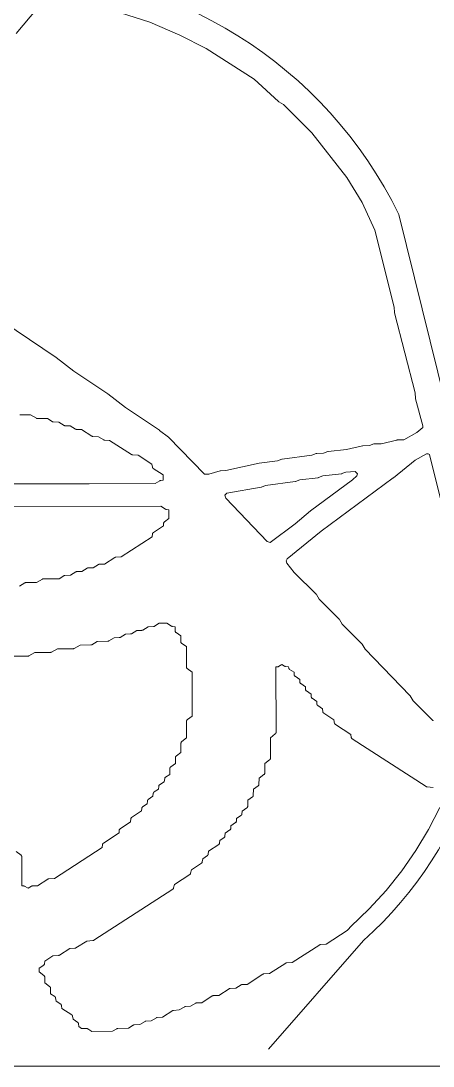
# Model space of a CAD drawing. Header units: inches. Extents: x 36 to 81.4, y 17.3 to 55.9.
# Drawn here: x 60.43 to 65.81, y 17.31 to 30.96 of the extents above; entities that cross this region are included whole.
import ezdxf

# ---------------------------------------------------------------- set-up
doc = ezdxf.new("R2010")
doc.units = ezdxf.units.IN
doc.layers.add('01_ORIGINAL_CAD', color=7, linetype='Continuous', lineweight=20)
doc.layers.add('03_ADDED_AREAS_SAME_COMPOSITION', color=7, linetype='Continuous', lineweight=15)

msp = doc.modelspace()

# ---------------------------------------------------------------- linework, layer by layer
at = {"layer": '01_ORIGINAL_CAD'}
msp.add_line((71.442, 17.312), (36.248, 17.312), dxfattribs=at)
msp.add_lwpolyline([(53.65, 30.945, -0.14301), (60.243, 31.63, -0.286424), (65.36, 28.431), (66.481, 23.89, -0.272091), (64.9, 18.954), (63.661, 17.533)], format="xyb", dxfattribs=at)
at = {"layer": '03_ADDED_AREAS_SAME_COMPOSITION'}
for points in [[(60.366, 30.792), (60.732, 31.232)], [(61.631, 31.091), (62.11, 30.94), (62.502, 30.771), (62.844, 30.599), (63.474, 30.196), (63.791, 29.905), (63.795, 29.902), (63.856, 29.865), (64.223, 29.498), (64.68, 28.914), (64.881, 28.587), (65.048, 28.225), (65.299, 27.22), (65.303, 27.152), (65.303, 27.149), (65.303, 27.147), (65.573, 26.1), (65.578, 26.027), (65.578, 26.024), (65.578, 26.022), (65.673, 25.672), (65.672, 25.648), (65.596, 25.582), (65.424, 25.488), (65.34, 25.486), (65.335, 25.485), (65.128, 25.438), (65.04, 25.436), (65.038, 25.435), (65.035, 25.435), (65.032, 25.434), (64.976, 25.413), (64.89, 25.411), (64.885, 25.41), (64.677, 25.363), (64.438, 25.335), (64.435, 25.335), (64.432, 25.334), (64.376, 25.313), (64.29, 25.311), (64.288, 25.31), (64.285, 25.31), (64.282, 25.309), (64.225, 25.288), (63.838, 25.235), (63.835, 25.235), (63.832, 25.234), (63.775, 25.213), (63.538, 25.185), (63.536, 25.185), (63.103, 25.088), (63.034, 25.084), (63.031, 25.084), (63.028, 25.083), (62.882, 25.039), (62.823, 25.039), (62.356, 25.521), (62.353, 25.524), (62.238, 25.612), (62.237, 25.613), (61.794, 25.909), (61.563, 26.087), (61.562, 26.088), (61.119, 26.384), (60.888, 26.562), (60.887, 26.563), (60.194, 27.034)], [(60.412, 25.816), (60.552, 25.814), (60.63, 25.77), (60.633, 25.768), (60.636, 25.767), (60.639, 25.767), (60.642, 25.767), (60.774, 25.766), (60.836, 25.727), (60.838, 25.725), (60.841, 25.724), (60.844, 25.723), (60.847, 25.723), (60.921, 25.719), (60.991, 25.676), (60.994, 25.675), (60.997, 25.674), (61, 25.673), (61.003, 25.673), (61.069, 25.671), (61.139, 25.629), (61.142, 25.627), (61.145, 25.626), (61.148, 25.626), (61.151, 25.625), (61.217, 25.623), (61.353, 25.536), (61.356, 25.535), (61.359, 25.534), (61.362, 25.533), (61.365, 25.532), (61.439, 25.528), (61.509, 25.486), (61.511, 25.484), (61.514, 25.483), (61.518, 25.483), (61.521, 25.482), (61.586, 25.48), (61.871, 25.298), (61.873, 25.296), (61.876, 25.295), (61.879, 25.294), (61.883, 25.294), (61.956, 25.29), (62.138, 25.172), (62.144, 25.132), (62.144, 25.129), (62.145, 25.126), (62.147, 25.124), (62.148, 25.121), (62.15, 25.119), (62.152, 25.117), (62.155, 25.115), (62.285, 25.031), (62.285, 24.962), (62.252, 24.959), (62.249, 24.958), (62.246, 24.958), (62.244, 24.957), (62.241, 24.955), (62.179, 24.916), (61.318, 24.915), (56.395, 24.913)], [(65.807, 21.819), (65.806, 21.822), (65.804, 21.824), (65.547, 22.081), (65.507, 22.144), (65.506, 22.147), (65.504, 22.149), (64.922, 22.755), (64.882, 22.819), (64.881, 22.822), (64.879, 22.824), (64.622, 23.081), (64.585, 23.142), (64.583, 23.144), (64.581, 23.147), (64.322, 23.406), (64.285, 23.467), (64.283, 23.469), (64.281, 23.472), (63.996, 23.757), (63.9, 23.877), (63.888, 23.908), (63.902, 23.936), (64.345, 24.296), (65.288, 24.993), (65.289, 24.993), (65.573, 25.223), (65.723, 25.307), (65.744, 25.307), (65.758, 25.298), (66.198, 23.525)], [(56.469, 24.619), (62.254, 24.622), (62.316, 24.582), (62.318, 24.581), (62.321, 24.58), (62.324, 24.579), (62.327, 24.579), (62.36, 24.576), (62.36, 24.459), (62.3, 24.418), (62.298, 24.416), (62.296, 24.413), (62.294, 24.411), (62.292, 24.408), (62.291, 24.405), (62.29, 24.402), (62.29, 24.399), (62.287, 24.364), (62.157, 24.28), (62.155, 24.278), (62.153, 24.276), (62.151, 24.273), (62.149, 24.271), (62.148, 24.268), (62.147, 24.265), (62.146, 24.262), (62.141, 24.222), (61.738, 23.961), (61.665, 23.957), (61.662, 23.956), (61.659, 23.956), (61.656, 23.954), (61.653, 23.953), (61.517, 23.866), (61.452, 23.864), (61.449, 23.863), (61.446, 23.863), (61.443, 23.862), (61.44, 23.86), (61.37, 23.818), (61.304, 23.816), (61.301, 23.816), (61.298, 23.815), (61.295, 23.814), (61.292, 23.812), (61.223, 23.77), (61.157, 23.768), (61.154, 23.768), (61.15, 23.767), (61.147, 23.766), (61.145, 23.764), (61.075, 23.722), (61.001, 23.718), (60.998, 23.717), (60.995, 23.717), (60.992, 23.715), (60.989, 23.714), (60.928, 23.675), (60.723, 23.674), (60.719, 23.674), (60.716, 23.673), (60.713, 23.672), (60.71, 23.671), (60.633, 23.627), (60.493, 23.625), (60.49, 23.624), (60.486, 23.624), (60.483, 23.623), (60.48, 23.621), (60.411, 23.579)], [(60.093, 22.664), (60.52, 22.665), (60.524, 22.665), (60.527, 22.666), (60.53, 22.667), (60.533, 22.668), (60.61, 22.712), (60.816, 22.713), (60.819, 22.713), (60.822, 22.714), (60.825, 22.715), (60.828, 22.716), (60.905, 22.76), (61.111, 22.761), (61.114, 22.761), (61.117, 22.762), (61.12, 22.763), (61.123, 22.764), (61.2, 22.808), (61.34, 22.81), (61.344, 22.81), (61.347, 22.811), (61.35, 22.812), (61.353, 22.814), (61.422, 22.856), (61.562, 22.858), (61.565, 22.858), (61.568, 22.859), (61.571, 22.86), (61.574, 22.862), (61.644, 22.904), (61.71, 22.906), (61.713, 22.906), (61.716, 22.907), (61.719, 22.908), (61.722, 22.909), (61.791, 22.952), (61.857, 22.954), (61.86, 22.954), (61.864, 22.955), (61.867, 22.956), (61.87, 22.957), (61.939, 22.999), (62.005, 23.001), (62.008, 23.002), (62.011, 23.002), (62.014, 23.003), (62.017, 23.005), (62.087, 23.047), (62.16, 23.052), (62.163, 23.052), (62.167, 23.053), (62.17, 23.054), (62.172, 23.056), (62.234, 23.095), (62.332, 23.095), (62.394, 23.056), (62.397, 23.054), (62.4, 23.053), (62.403, 23.052), (62.406, 23.052), (62.439, 23.049), (62.441, 22.992), (62.442, 22.989), (62.443, 22.986), (62.444, 22.983), (62.445, 22.98), (62.447, 22.977), (62.45, 22.975), (62.452, 22.973), (62.513, 22.931), (62.516, 22.849), (62.516, 22.846), (62.517, 22.843), (62.518, 22.84), (62.52, 22.837), (62.522, 22.834), (62.524, 22.832), (62.527, 22.83), (62.587, 22.788), (62.588, 22.521), (62.588, 22.518), (62.589, 22.514), (62.59, 22.511), (62.592, 22.508), (62.594, 22.506), (62.596, 22.503), (62.598, 22.501), (62.661, 22.455), (62.663, 21.882), (62.601, 21.836), (62.598, 21.834), (62.596, 21.831), (62.594, 21.829), (62.592, 21.826), (62.591, 21.822), (62.591, 21.819), (62.59, 21.816), (62.59, 21.596), (62.528, 21.55), (62.525, 21.547), (62.523, 21.545), (62.521, 21.542), (62.519, 21.539), (62.518, 21.536), (62.518, 21.533), (62.517, 21.53), (62.517, 21.405), (62.457, 21.364), (62.455, 21.362), (62.452, 21.36), (62.45, 21.357), (62.449, 21.354), (62.447, 21.351), (62.447, 21.348), (62.446, 21.344), (62.444, 21.262), (62.384, 21.221), (62.381, 21.219), (62.379, 21.216), (62.377, 21.214), (62.375, 21.211), (62.374, 21.208), (62.373, 21.204), (62.373, 21.201), (62.371, 21.119), (62.315, 21.083), (62.312, 21.081), (62.31, 21.079), (62.308, 21.076), (62.306, 21.074), (62.305, 21.071), (62.304, 21.068), (62.304, 21.065), (62.298, 21.025), (62.237, 20.982), (62.234, 20.98), (62.232, 20.978), (62.23, 20.975), (62.228, 20.973), (62.227, 20.97), (62.226, 20.967), (62.226, 20.963), (62.224, 20.929), (62.167, 20.892), (62.165, 20.89), (62.163, 20.888), (62.161, 20.885), (62.159, 20.883), (62.158, 20.88), (62.157, 20.877), (62.156, 20.874), (62.151, 20.834), (62.09, 20.791), (62.087, 20.789), (62.085, 20.787), (62.083, 20.785), (62.081, 20.782), (62.08, 20.779), (62.079, 20.776), (62.079, 20.772), (62.077, 20.738), (62.016, 20.696), (62.014, 20.694), (62.011, 20.692), (62.009, 20.689), (62.008, 20.686), (62.007, 20.683), (62.006, 20.68), (62.005, 20.677), (62.003, 20.643), (61.873, 20.558), (61.871, 20.556), (61.868, 20.554), (61.867, 20.551), (61.865, 20.549), (61.864, 20.546), (61.863, 20.543), (61.862, 20.54), (61.857, 20.5), (61.722, 20.41), (61.719, 20.408), (61.717, 20.405), (61.715, 20.403), (61.713, 20.4), (61.712, 20.397), (61.711, 20.394), (61.711, 20.39), (61.709, 20.356), (61.505, 20.223), (61.502, 20.222), (61.5, 20.22), (61.498, 20.217), (61.497, 20.215), (61.495, 20.212), (61.494, 20.209), (61.494, 20.206), (61.489, 20.166), (60.865, 19.762), (60.792, 19.757), (60.788, 19.757), (60.785, 19.756), (60.782, 19.755), (60.779, 19.753), (60.644, 19.666), (60.578, 19.664), (60.575, 19.664), (60.572, 19.663), (60.569, 19.662), (60.566, 19.661), (60.521, 19.634), (60.476, 19.661), (60.473, 19.662), (60.471, 19.663), (60.468, 19.664), (60.465, 19.664), (60.44, 19.665), (60.439, 20.044), (60.439, 20.047), (60.438, 20.051), (60.437, 20.054), (60.436, 20.057), (60.434, 20.059), (60.432, 20.062), (60.43, 20.064), (60.365, 20.115)], [(65.894, 20.687), (65.747, 20.401), (65.582, 20.125), (65.397, 19.86), (65.195, 19.606), (64.974, 19.365), (64.73, 19.131), (64.729, 19.13), (64.716, 19.116), (64.715, 19.115), (64.686, 19.082), (64.412, 18.904), (64.339, 18.9), (64.336, 18.9), (64.332, 18.899), (64.329, 18.898), (64.327, 18.896), (63.97, 18.666), (63.896, 18.661), (63.893, 18.661), (63.89, 18.66), (63.887, 18.659), (63.884, 18.658), (63.674, 18.522), (63.594, 18.515), (63.591, 18.514), (63.588, 18.513), (63.586, 18.512), (63.583, 18.511), (63.38, 18.379), (63.314, 18.377), (63.311, 18.377), (63.308, 18.376), (63.305, 18.375), (63.302, 18.374), (63.232, 18.331), (63.159, 18.327), (63.156, 18.327), (63.153, 18.326), (63.15, 18.325), (63.147, 18.323), (63.011, 18.236), (62.938, 18.232), (62.934, 18.231), (62.931, 18.23), (62.928, 18.229), (62.926, 18.228), (62.79, 18.14), (62.724, 18.139), (62.721, 18.138), (62.718, 18.138), (62.715, 18.136), (62.712, 18.135), (62.643, 18.093), (62.577, 18.091), (62.574, 18.09), (62.57, 18.09), (62.567, 18.089), (62.565, 18.087), (62.495, 18.045), (62.421, 18.04), (62.418, 18.04), (62.415, 18.039), (62.412, 18.038), (62.409, 18.037), (62.274, 17.949), (62.208, 17.947), (62.205, 17.947), (62.202, 17.946), (62.199, 17.945), (62.196, 17.944), (62.126, 17.902), (62.06, 17.9), (62.057, 17.899), (62.054, 17.899), (62.051, 17.898), (62.048, 17.896), (61.978, 17.854), (61.905, 17.849), (61.902, 17.849), (61.899, 17.848), (61.896, 17.847), (61.893, 17.845), (61.831, 17.806), (61.692, 17.804), (61.689, 17.804), (61.685, 17.803), (61.682, 17.802), (61.679, 17.8), (61.625, 17.767), (61.352, 17.766), (61.302, 17.798), (61.299, 17.799), (61.296, 17.8), (61.293, 17.801), (61.29, 17.801), (61.217, 17.805), (61.183, 17.827), (61.181, 17.862), (61.18, 17.865), (61.18, 17.868), (61.178, 17.871), (61.177, 17.874), (61.175, 17.876), (61.173, 17.878), (61.17, 17.88), (61.108, 17.923), (61.103, 17.963), (61.102, 17.966), (61.101, 17.969), (61.1, 17.972), (61.098, 17.974), (61.096, 17.977), (61.094, 17.979), (61.092, 17.981), (60.961, 18.066), (60.959, 18.1), (60.958, 18.103), (60.957, 18.106), (60.956, 18.109), (60.954, 18.112), (60.953, 18.115), (60.95, 18.117), (60.948, 18.119), (60.886, 18.161), (60.88, 18.202), (60.88, 18.205), (60.879, 18.208), (60.878, 18.21), (60.876, 18.213), (60.874, 18.215), (60.872, 18.217), (60.869, 18.219), (60.813, 18.256), (60.813, 18.332), (60.812, 18.335), (60.812, 18.339), (60.811, 18.342), (60.809, 18.345), (60.807, 18.347), (60.805, 18.35), (60.802, 18.352), (60.739, 18.398), (60.738, 18.475), (60.738, 18.479), (60.737, 18.482), (60.736, 18.485), (60.735, 18.488), (60.733, 18.491), (60.731, 18.493), (60.728, 18.495), (60.665, 18.541), (60.665, 18.589), (60.725, 18.63), (60.727, 18.632), (60.729, 18.634), (60.731, 18.637), (60.733, 18.64), (60.734, 18.643), (60.735, 18.646), (60.735, 18.649), (60.738, 18.683), (60.845, 18.753), (60.918, 18.757), (60.921, 18.757), (60.924, 18.758), (60.927, 18.759), (60.93, 18.761), (61.065, 18.848), (61.131, 18.85), (61.134, 18.85), (61.138, 18.851), (61.141, 18.852), (61.144, 18.854), (61.287, 18.944), (61.367, 18.951), (61.37, 18.952), (61.373, 18.953), (61.376, 18.954), (61.379, 18.955), (62.411, 19.624), (62.413, 19.626), (62.416, 19.628), (62.418, 19.63), (62.419, 19.633), (62.421, 19.636), (62.421, 19.639), (62.431, 19.685), (62.632, 19.815), (62.634, 19.817), (62.637, 19.819), (62.639, 19.821), (62.64, 19.824), (62.642, 19.827), (62.642, 19.83), (62.652, 19.876), (62.784, 19.962), (62.786, 19.964), (62.789, 19.966), (62.791, 19.968), (62.792, 19.971), (62.794, 19.974), (62.795, 19.977), (62.795, 19.98), (62.8, 20.02), (62.862, 20.062), (62.864, 20.064), (62.867, 20.067), (62.869, 20.069), (62.87, 20.072), (62.871, 20.075), (62.872, 20.078), (62.873, 20.081), (62.875, 20.116), (63.009, 20.205), (63.011, 20.207), (63.014, 20.21), (63.016, 20.212), (63.017, 20.215), (63.019, 20.218), (63.02, 20.221), (63.02, 20.225), (63.022, 20.259), (63.079, 20.296), (63.081, 20.298), (63.083, 20.3), (63.085, 20.302), (63.087, 20.305), (63.088, 20.308), (63.089, 20.311), (63.09, 20.314), (63.095, 20.354), (63.156, 20.396), (63.159, 20.398), (63.161, 20.401), (63.163, 20.403), (63.165, 20.406), (63.166, 20.409), (63.167, 20.412), (63.167, 20.415), (63.169, 20.45), (63.23, 20.492), (63.232, 20.494), (63.235, 20.496), (63.237, 20.499), (63.238, 20.502), (63.239, 20.505), (63.24, 20.508), (63.241, 20.511), (63.243, 20.545), (63.299, 20.583), (63.302, 20.584), (63.304, 20.586), (63.306, 20.589), (63.307, 20.591), (63.309, 20.594), (63.31, 20.597), (63.31, 20.6), (63.316, 20.641), (63.377, 20.683), (63.38, 20.685), (63.382, 20.687), (63.384, 20.69), (63.386, 20.693), (63.387, 20.696), (63.387, 20.699), (63.388, 20.703), (63.39, 20.785), (63.45, 20.826), (63.453, 20.828), (63.455, 20.831), (63.457, 20.833), (63.459, 20.836), (63.46, 20.839), (63.461, 20.843), (63.461, 20.846), (63.464, 20.928), (63.524, 20.969), (63.526, 20.971), (63.529, 20.974), (63.531, 20.976), (63.532, 20.979), (63.534, 20.982), (63.534, 20.986), (63.535, 20.989), (63.537, 21.071), (63.6, 21.118), (63.603, 21.12), (63.605, 21.122), (63.607, 21.125), (63.608, 21.128), (63.609, 21.131), (63.61, 21.135), (63.61, 21.138), (63.611, 21.263), (63.673, 21.309), (63.676, 21.311), (63.678, 21.313), (63.68, 21.316), (63.682, 21.319), (63.683, 21.322), (63.683, 21.326), (63.684, 21.329), (63.684, 21.597), (63.748, 21.649), (63.75, 21.651), (63.752, 21.653), (63.754, 21.656), (63.755, 21.659), (63.756, 21.662), (63.757, 21.665), (63.757, 21.668), (63.755, 22.524), (63.779, 22.525), (63.782, 22.525), (63.785, 22.526), (63.788, 22.527), (63.791, 22.529), (63.835, 22.555), (63.866, 22.535), (63.869, 22.533), (63.873, 22.532), (63.877, 22.531), (63.921, 22.526), (63.924, 22.507), (63.925, 22.504), (63.926, 22.501), (63.928, 22.498), (63.93, 22.496), (63.932, 22.493), (63.935, 22.491), (63.992, 22.454), (63.994, 22.42), (63.994, 22.417), (63.995, 22.413), (63.997, 22.41), (63.998, 22.408), (64, 22.405), (64.002, 22.403), (64.005, 22.401), (64.066, 22.359), (64.068, 22.324), (64.069, 22.321), (64.069, 22.318), (64.071, 22.315), (64.072, 22.312), (64.074, 22.31), (64.076, 22.307), (64.079, 22.305), (64.14, 22.264), (64.142, 22.229), (64.143, 22.226), (64.144, 22.223), (64.145, 22.22), (64.146, 22.217), (64.148, 22.214), (64.151, 22.212), (64.153, 22.21), (64.214, 22.168), (64.216, 22.134), (64.217, 22.13), (64.218, 22.127), (64.219, 22.124), (64.22, 22.121), (64.222, 22.119), (64.225, 22.117), (64.227, 22.115), (64.288, 22.073), (64.291, 22.038), (64.291, 22.035), (64.292, 22.032), (64.293, 22.029), (64.295, 22.026), (64.297, 22.024), (64.299, 22.021), (64.301, 22.019), (64.363, 21.977), (64.369, 21.936), (64.369, 21.933), (64.37, 21.931), (64.372, 21.928), (64.373, 21.925), (64.375, 21.923), (64.377, 21.921), (64.38, 21.919), (64.512, 21.833), (64.522, 21.787), (64.523, 21.784), (64.524, 21.781), (64.526, 21.779), (64.528, 21.776), (64.531, 21.774), (64.533, 21.772), (64.733, 21.643), (64.739, 21.603), (64.739, 21.6), (64.74, 21.597), (64.742, 21.594), (64.743, 21.591), (64.745, 21.589), (64.748, 21.587), (64.75, 21.585), (65.717, 20.961), (65.72, 20.96), (65.722, 20.959), (65.725, 20.958), (65.728, 20.957), (65.808, 20.95)]]:
    msp.add_lwpolyline(points, dxfattribs=at)
msp.add_lwpolyline([(63.101, 24.727), (63.091, 24.764), (63.116, 24.791), (63.563, 24.871), (63.566, 24.871), (63.568, 24.872), (63.619, 24.892), (64.006, 24.944), (64.009, 24.945), (64.012, 24.946), (64.069, 24.967), (64.306, 24.994), (64.309, 24.995), (64.312, 24.996), (64.369, 25.017), (64.612, 25.046), (64.615, 25.046), (64.618, 25.047), (64.668, 25.067), (64.792, 25.073), (64.819, 25.043), (64.813, 25.02), (64.756, 24.965), (64.206, 24.562), (64.205, 24.561), (64.006, 24.39), (63.679, 24.149), (63.643, 24.16)], close=True, dxfattribs=at)

doc.saveas('drawing.dxf')
